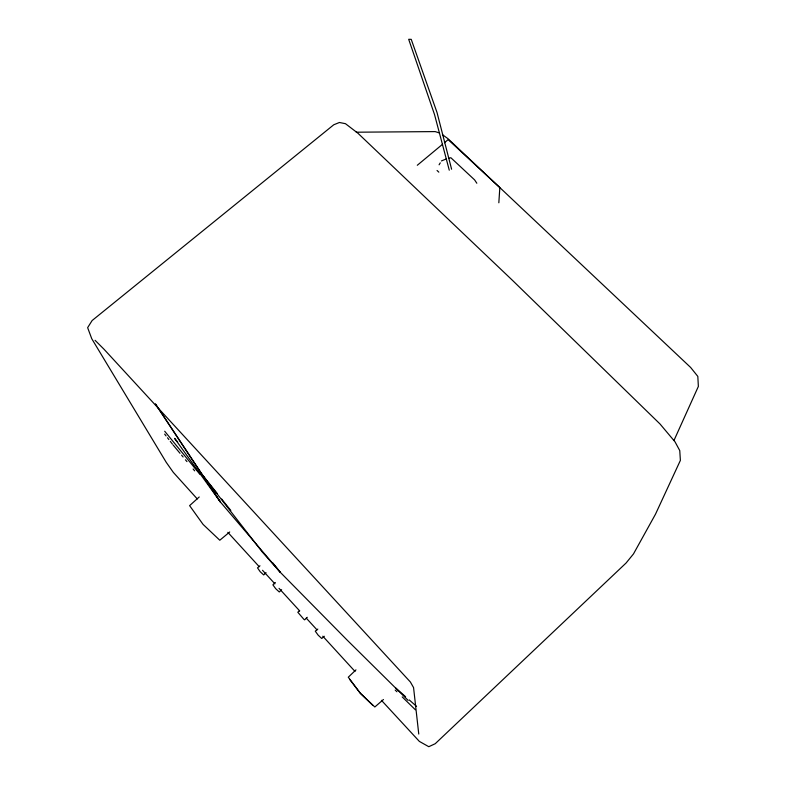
<?xml version="1.0" encoding="UTF-8"?>
<svg xmlns="http://www.w3.org/2000/svg" width="786" height="786" viewBox="0 0 786 786"><rect width="100%" height="100%" fill="white"/><g stroke="black" fill="none" stroke-linecap="round" stroke-linejoin="round"><path stroke-width="1.18" d="M498.835 202.788L499.827 187.599L448.167 139.613L444.424 142.728M674.015 440.376L698.361 386.427L697.821 376.406L690.619 367.435L447.941 138.67L442.439 134.671M439.089 164.795L440.258 162.869M307.287 617.295L304.634 619.849L303.818 619.26L297.796 612.215L299.604 610.702M355.96 669.868L348.277 677.218L360.332 693.281L374.834 706.987L383.46 699.501M281.624 589.716L279.266 591.966L275.729 588.714L272.889 584.843L275.365 582.524M266.071 572.719L263.693 574.939L260.186 571.707L257.513 567.865L259.97 565.802M199.231 496.978L189.603 505.634L203.063 524.39L219.795 540.237L229.728 531.975M324.304 636.267L321.739 638.478L318.153 635.167L315.284 631.178L317.819 629.065M417.287 165.276L442.547 144.28M441.427 160.934L446.36 158.919M448.6 158.32L450.85 157.721L474.597 179.876L476.827 183.236M356.264 132.205L435.189 131.596L439.521 132.991M395.564 687.858L405.605 696.72M409.26 699.943L416.56 706.388M437.055 170.474L438.824 172.154M372.79 705.317L360.332 693.281L349.544 679.242M395.181 690.049L396.94 691.759M402.206 696.907L415.372 709.778M408.13 700.395L347.422 640.374L280.366 572.375L262.327 552.057L201.845 474.263L155.412 403.896L220.502 502.136L280.366 572.375L272.742 562.845M95.077 340.318L103.968 349.19L410.39 682.012L413.564 687.583L418.761 734.045M197.276 498.943L173.293 472.347L166.259 462.365L91.736 338.687L87.639 327.654L92.129 320.531L333.765 124.768L339.424 122.488L345.457 123.687L357.856 133.168L512.482 280.347L660.034 423.998L675.007 441.801L679.762 450.594L680.381 460.39L655.495 514.191L633.477 553.933L626.069 563.022L435.228 743.713L428.792 746.7L419.36 741.404L381.436 700.326M227.832 532.348L259.213 566.667M262.514 570.282L274.904 583.831M279.03 588.341L299.682 610.918M306.285 618.14L317.023 629.881M322.8 636.208L355.007 671.431M177.724 442.105L174.571 438.342L220.502 502.136L201.845 474.263L217.093 493.313M173.107 445.004L180.033 453.306M181.576 455.153L183.109 457M185.417 459.771L186.96 461.618M193.12 469.006L194.653 470.843M164.696 431.229L199.87 474.282M221.662 499.031L230.809 510.458M164.657 434.137L166.072 435.945M167.477 437.753L168.882 439.57M170.287 441.378L172.399 444.1M449.268 170.198L434.53 114.569L408.681 39.3L411.225 39.349L437.026 112.516L451.606 169.236"/></g></svg>
